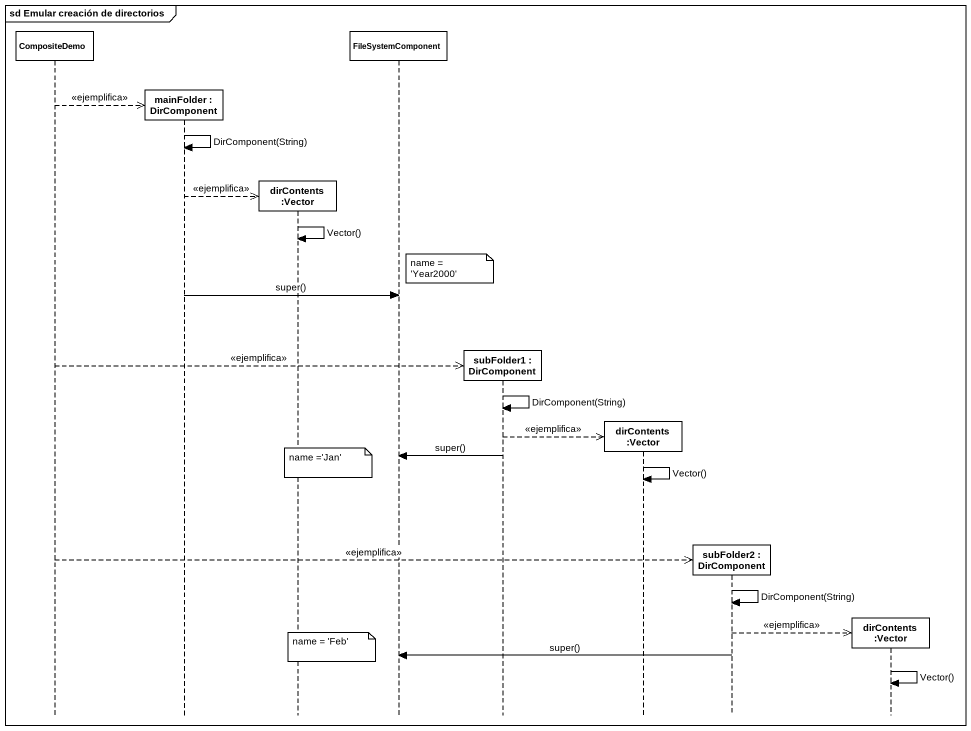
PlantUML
@startuml
mainframe sd Emular creación de directorios
hide footbox
participant CompositeDemo
participant "mainFolder : DirComponent" as mainFolder
participant "dirContents :Vector" as dirContents_Vector
participant FileSystemComponent
participant "subFolder1 : DirComponent" as subFolder1
participant "dirContents :Vector" as dirContents_Vector_2
participant "subFolder2 : DirComponent" as subFolder2
participant "dirContents :Vector" as dirContents_Vector_3

CompositeDemo -->> mainFolder ** : <<ejemplifica>>
mainFolder -> mainFolder : DirComponent(String)
mainFolder -->> dirContents_Vector ** : <<ejemplifica>>
dirContents_Vector -> dirContents_Vector : Vector()
note right of FileSystemComponent : name = 'Year2000'
mainFolder -> FileSystemComponent : super()
CompositeDemo -->> subFolder1 ** : <<ejemplifica>>
subFolder1 -> subFolder1 : DirComponent(String)
subFolder1 -->> dirContents_Vector_2 ** : <<ejemplifica>>
subFolder1 -> FileSystemComponent : super()
note over dirContents_Vector : name ='Jan'
dirContents_Vector_2 -> dirContents_Vector_2 : Vector()
CompositeDemo -->> subFolder2 ** : <<ejemplifica>>
subFolder2 -> subFolder2 : DirComponent(String)
subFolder2 -->> dirContents_Vector_3 ** : <<ejemplifica>>
note over dirContents_Vector : name = 'Feb'
subFolder2 -> FileSystemComponent : super()
dirContents_Vector_3 -> dirContents_Vector_3 : Vector()
@enduml
